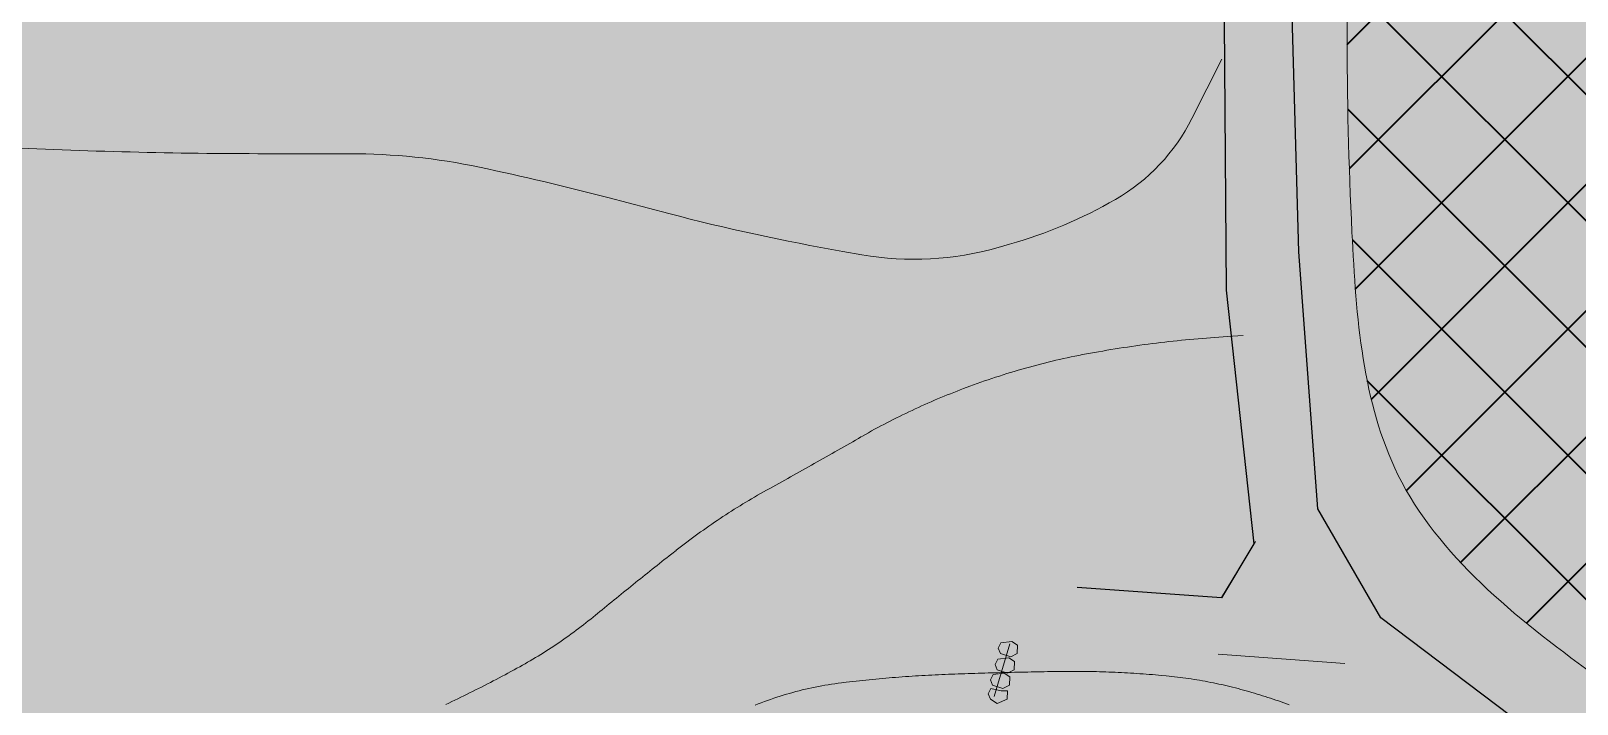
# Model space of a CAD drawing. Header units: metres. Extents: x 68582 to 69192, y 19191 to 19633.
# Drawn here: x 68743.5 to 68796.3, y 19479.4 to 19502.4 of the extents above; entities that cross this region are included whole.
import ezdxf

# ---------------------------------------------------------------- set-up
doc = ezdxf.new("R2010")
doc.units = ezdxf.units.M
doc.linetypes.add('Dash Style-2', pattern=[3.527692, 2.469229, -1.058463])
doc.layers.get('0').update_dxf_attribs({"lineweight": 15})
doc.layers.add('None', color=7, linetype='Continuous', lineweight=5)

msp = doc.modelspace()

# ---------------------------------------------------------------- hatches: boundary and pattern name
at = {"true_color": 0xd1f0d1, "transparency": 33554687}
msp.add_hatch(color=254, dxfattribs=at).paths.add_polyline_path([(68588.122, 19191.443), (69192.296, 19191.443), (69192.296, 19628.232), (68588.122, 19628.232)], flags=0)
at = {"lineweight": 35, "true_color": 0x0988ff, "transparency": 33554687}
h = msp.add_hatch(dxfattribs=at)
h.set_pattern_fill('CMU HF', color=150, scale=50, style=0, pattern_type=2)
h.set_pattern_definition([(45, (0, 0), (-2.15526147, 2.15526147), []), (135, (0, 0), (2.15526147, 2.15526147), [])])
h.paths.add_polyline_path([(68897.132, 19504.223), (68897.025, 19504.129), (68896.917, 19504.038), (68896.807, 19503.948), (68896.696, 19503.861), (68896.584, 19503.777), (68896.47, 19503.694), (68896.354, 19503.614), (68896.237, 19503.537), (68896.119, 19503.461), (68895.999, 19503.388), (68895.878, 19503.317), (68895.756, 19503.248), (68895.632, 19503.182), (68895.507, 19503.117), (68895.254, 19502.994), (68894.995, 19502.879), (68894.731, 19502.773), (68894.462, 19502.674), (68894.189, 19502.582), (68893.911, 19502.498), (68893.628, 19502.42), (68893.342, 19502.35), (68893.051, 19502.286), (68892.756, 19502.229), (68892.457, 19502.177), (68892.154, 19502.132), (68891.848, 19502.093), (68891.538, 19502.059), (68891.224, 19502.03), (68890.588, 19501.988), (68889.939, 19501.964), (68889.278, 19501.958), (68888.608, 19501.966), (68887.928, 19501.989), (68886.545, 19502.066), (68879.418, 19502.67), (68878.006, 19502.737), (68877.308, 19502.752), (68876.617, 19502.753), (68875.951, 19502.739), (68875.292, 19502.712), (68873.993, 19502.628), (68870.23, 19502.289), (68869.01, 19502.207), (68868.405, 19502.181), (68867.803, 19502.169), (68867.203, 19502.172), (68866.605, 19502.193), (68866.178, 19502.22), (68865.752, 19502.257), (68865.326, 19502.302), (68864.901, 19502.356), (68864.051, 19502.486), (68863.2, 19502.642), (68861.491, 19503.009), (68857.116, 19504.018), (68856.213, 19504.194), (68855.297, 19504.35), (68854.368, 19504.48), (68853.898, 19504.534), (68853.423, 19504.58), (68852.945, 19504.616), (68852.462, 19504.644), (68851.814, 19504.664), (68851.161, 19504.666), (68850.502, 19504.65), (68849.839, 19504.615), (68849.175, 19504.562), (68848.51, 19504.489), (68847.846, 19504.398), (68847.185, 19504.287), (68846.527, 19504.157), (68845.874, 19504.007), (68845.228, 19503.838), (68844.591, 19503.649), (68843.963, 19503.439), (68843.653, 19503.327), (68843.346, 19503.209), (68843.042, 19503.087), (68842.741, 19502.959), (68842.444, 19502.826), (68842.151, 19502.688), (68841.861, 19502.545), (68841.576, 19502.396), (68841.295, 19502.243), (68841.018, 19502.084), (68840.746, 19501.919), (68840.478, 19501.75), (68840.216, 19501.575), (68839.958, 19501.394), (68839.706, 19501.209), (68839.46, 19501.018), (68839.219, 19500.821), (68838.984, 19500.619), (68838.755, 19500.412), (68838.533, 19500.199), (68838.316, 19499.98), (68838.107, 19499.756), (68837.904, 19499.527), (68837.708, 19499.292), (68837.519, 19499.051), (68837.338, 19498.804), (68837.164, 19498.552), (68836.998, 19498.295), (68836.839, 19498.031), (68836.689, 19497.762), (68836.547, 19497.488), (68836.413, 19497.207), (68836.288, 19496.921), (68836.172, 19496.629), (68836.065, 19496.331), (68835.966, 19496.027), (68835.878, 19495.717), (68835.798, 19495.402), (68835.738, 19495.127), (68835.685, 19494.848), (68835.638, 19494.565), (68835.597, 19494.278), (68835.563, 19493.989), (68835.534, 19493.695), (68835.51, 19493.399), (68835.492, 19493.101), (68835.47, 19492.496), (68835.466, 19491.883), (68835.476, 19491.264), (68835.5, 19490.641), (68835.578, 19489.388), (68835.895, 19485.716), (68835.97, 19484.571), (68835.992, 19484.021), (68836, 19483.488), (68835.993, 19482.976), (68835.983, 19482.727), (68835.968, 19482.484), (68835.948, 19482.247), (68835.923, 19482.016), (68835.893, 19481.792), (68835.856, 19481.574), (68835.814, 19481.362), (68835.79, 19481.259), (68835.765, 19481.158), (68835.738, 19481.058), (68835.709, 19480.961), (68835.679, 19480.865), (68835.647, 19480.771), (68835.613, 19480.679), (68835.577, 19480.589), (68835.54, 19480.501), (68835.5, 19480.415), (68835.459, 19480.331), (68835.415, 19480.249), (68835.37, 19480.169), (68835.323, 19480.091), (68835.273, 19480.015), (68835.221, 19479.942), (68835.168, 19479.87), (68835.14, 19479.836), (68835.112, 19479.801), (68835.083, 19479.768), (68835.053, 19479.735), (68835.024, 19479.702), (68834.993, 19479.67), (68834.962, 19479.639), (68834.93, 19479.608), (68834.898, 19479.578), (68834.865, 19479.548), (68834.832, 19479.519), (68834.798, 19479.491), (68834.763, 19479.463), (68834.728, 19479.436), (68834.693, 19479.409), (68834.656, 19479.383), (68834.619, 19479.358), (68834.582, 19479.333), (68834.543, 19479.309), (68834.504, 19479.286), (68834.465, 19479.263), (68834.425, 19479.24), (68834.384, 19479.219), (68834.343, 19479.198), (68834.301, 19479.178), (68834.258, 19479.158), (68834.186, 19479.127), (68834.113, 19479.098), (68834.037, 19479.07), (68833.96, 19479.044), (68833.882, 19479.02), (68833.802, 19478.998), (68833.72, 19478.976), (68833.637, 19478.957), (68833.552, 19478.939), (68833.465, 19478.922), (68833.378, 19478.907), (68833.289, 19478.893), (68833.106, 19478.87), (68832.918, 19478.851), (68832.726, 19478.838), (68832.528, 19478.829), (68832.327, 19478.824), (68832.121, 19478.824), (68831.697, 19478.833), (68831.26, 19478.856), (68830.354, 19478.93), (68827.536, 19479.228), (68826.642, 19479.295), (68825.767, 19479.335), (68824.911, 19479.351), (68824.07, 19479.343), (68823.244, 19479.314), (68822.43, 19479.264), (68821.626, 19479.195), (68820.83, 19479.109), (68820.04, 19479.007), (68819.254, 19478.891), (68817.686, 19478.62), (68811.518, 19477.333), (68809.999, 19477.06), (68809.238, 19476.946), (68808.479, 19476.852), (68807.722, 19476.781), (68807.345, 19476.754), (68806.969, 19476.735), (68806.595, 19476.723), (68806.222, 19476.719), (68805.85, 19476.723), (68805.481, 19476.736), (68805.113, 19476.758), (68804.748, 19476.789), (68804.385, 19476.83), (68804.025, 19476.882), (68803.667, 19476.943), (68803.312, 19477.017), (68802.96, 19477.101), (68802.611, 19477.198), (68802.418, 19477.257), (68802.226, 19477.319), (68802.035, 19477.386), (68801.846, 19477.456), (68801.468, 19477.605), (68801.095, 19477.768), (68800.725, 19477.943), (68800.357, 19478.129), (68799.993, 19478.325), (68799.631, 19478.53), (68799.271, 19478.745), (68798.913, 19478.967), (68798.204, 19479.432), (68796.8, 19480.418), (68795.804, 19481.151), (68794.828, 19481.907), (68794.351, 19482.294), (68793.883, 19482.69), (68793.428, 19483.093), (68792.986, 19483.506), (68792.559, 19483.928), (68792.15, 19484.36), (68791.952, 19484.581), (68791.759, 19484.804), (68791.571, 19485.03), (68791.388, 19485.259), (68791.211, 19485.491), (68791.04, 19485.726), (68790.875, 19485.965), (68790.717, 19486.207), (68790.564, 19486.452), (68790.419, 19486.701), (68790.28, 19486.954), (68790.148, 19487.21), (68790.038, 19487.44), (68789.933, 19487.673), (68789.834, 19487.908), (68789.739, 19488.147), (68789.65, 19488.388), (68789.566, 19488.631), (68789.487, 19488.877), (68789.412, 19489.125), (68789.342, 19489.375), (68789.276, 19489.627), (68789.157, 19490.137), (68789.052, 19490.654), (68788.962, 19491.177), (68788.884, 19491.705), (68788.817, 19492.238), (68788.712, 19493.314), (68788.578, 19495.483), (68788.451, 19498.952), (68788.408, 19502.369), (68788.45, 19505.737), (68788.959, 19516.186), (68788.981, 19518.011), (68788.968, 19518.938), (68788.937, 19519.875), (68788.884, 19520.824), (68788.808, 19521.787), (68788.707, 19522.764), (68788.578, 19523.758), (68788.276, 19525.603), (68787.621, 19529.324), (68787.491, 19530.234), (68787.391, 19531.127), (68787.355, 19531.566), (68787.329, 19531.999), (68787.313, 19532.426), (68787.31, 19532.845), (68787.321, 19533.257), (68787.331, 19533.46), (68787.345, 19533.661), (68787.363, 19533.86), (68787.384, 19534.057), (68787.41, 19534.251), (68787.44, 19534.443), (68787.474, 19534.632), (68787.512, 19534.819), (68787.555, 19535.003), (68787.603, 19535.185), (68787.655, 19535.363), (68787.712, 19535.539), (68787.774, 19535.713), (68787.841, 19535.883), (68787.914, 19536.05), (68787.992, 19536.214), (68788.033, 19536.295), (68788.075, 19536.375), (68788.119, 19536.455), (68788.164, 19536.533), (68788.21, 19536.611), (68788.258, 19536.688), (68788.308, 19536.764), (68788.359, 19536.839), (68788.411, 19536.913), (68788.465, 19536.986), (68788.521, 19537.059), (68788.578, 19537.131), (68788.644, 19537.211), (68788.712, 19537.29), (68788.783, 19537.368), (68788.855, 19537.444), (68788.929, 19537.52), (68789.005, 19537.595), (68789.082, 19537.668), (68789.162, 19537.741), (68789.325, 19537.883), (68789.496, 19538.02), (68789.673, 19538.154), (68789.855, 19538.285), (68790.044, 19538.411), (68790.238, 19538.534), (68790.437, 19538.654), (68790.641, 19538.77), (68790.849, 19538.883), (68791.062, 19538.992), (68791.28, 19539.099), (68791.5, 19539.203), (68791.953, 19539.402), (68792.417, 19539.592), (68792.891, 19539.771), (68793.372, 19539.943), (68794.349, 19540.264), (68796.84, 19540.993), (68798.321, 19541.389), (68801.217, 19542.082), (68804.057, 19542.662), (68806.882, 19543.152), (68809.504, 19543.54), (68812.147, 19543.873), (68814.808, 19544.154), (68817.487, 19544.385), (68822.892, 19544.71), (68828.353, 19544.871), (68833.861, 19544.891), (68839.406, 19544.794), (68850.572, 19544.342), (68857.576, 19543.906), (68861.049, 19543.59), (68864.486, 19543.173), (68866.187, 19542.917), (68867.873, 19542.626), (68869.543, 19542.295), (68871.196, 19541.922), (68872.83, 19541.502), (68874.442, 19541.033), (68875.24, 19540.778), (68876.032, 19540.51), (68876.818, 19540.228), (68877.597, 19539.931), (68878.487, 19539.571), (68879.369, 19539.192), (68880.244, 19538.794), (68881.113, 19538.379), (68882.837, 19537.499), (68884.547, 19536.557), (68886.25, 19535.56), (68887.954, 19534.514), (68891.39, 19532.3), (68892.853, 19531.326), (68894.3, 19530.32), (68895.008, 19529.802), (68895.7, 19529.272), (68896.373, 19528.729), (68897.022, 19528.173), (68897.337, 19527.888), (68897.644, 19527.6), (68897.944, 19527.308), (68898.235, 19527.011), (68898.518, 19526.71), (68898.791, 19526.405), (68899.055, 19526.094), (68899.309, 19525.779), (68899.552, 19525.458), (68899.783, 19525.132), (68900.004, 19524.801), (68900.212, 19524.464), (68900.311, 19524.293), (68900.407, 19524.121), (68900.5, 19523.948), (68900.589, 19523.773), (68900.675, 19523.596), (68900.758, 19523.418), (68900.837, 19523.239), (68900.913, 19523.058), (68901.015, 19522.795), (68901.11, 19522.529), (68901.197, 19522.259), (68901.278, 19521.987), (68901.351, 19521.712), (68901.418, 19521.434), (68901.478, 19521.154), (68901.532, 19520.871), (68901.58, 19520.585), (68901.621, 19520.297), (68901.656, 19520.006), (68901.686, 19519.714), (68901.709, 19519.419), (68901.727, 19519.122), (68901.74, 19518.823), (68901.747, 19518.522), (68901.746, 19517.916), (68901.726, 19517.303), (68901.688, 19516.684), (68901.632, 19516.061), (68901.561, 19515.434), (68901.475, 19514.803), (68901.375, 19514.17), (68901.263, 19513.536), (68901.13, 19512.856), (68900.984, 19512.178), (68900.823, 19511.504), (68900.648, 19510.836), (68900.457, 19510.177), (68900.25, 19509.529), (68900.026, 19508.895), (68899.907, 19508.584), (68899.784, 19508.277), (68899.656, 19507.975), (68899.524, 19507.678), (68899.387, 19507.387), (68899.245, 19507.101), (68899.098, 19506.821), (68898.946, 19506.547), (68898.789, 19506.28), (68898.627, 19506.02), (68898.459, 19505.767), (68898.286, 19505.521), (68898.108, 19505.284), (68897.924, 19505.054), (68897.735, 19504.833), (68897.638, 19504.726), (68897.54, 19504.621), (68897.44, 19504.518), (68897.339, 19504.417), (68897.236, 19504.319)], flags=0)
at = {"layer": 'None', "linetype": 'Continuous', "lineweight": 0, "true_color": 0xffffff, "transparency": 33554687}
for points in [[(68812.989, 19460.265), (68813.299, 19459.225), (68812.729, 19458.895), (68810.479, 19458.895), (68799.339, 19458.355), (68788.279, 19454.615), (68787.552, 19454.195), (68794.84, 19454.195), (68799.809, 19455.875), (68810.539, 19456.395), (68821.739, 19456.395), (68863.139, 19457.315), (68877.559, 19457.315), (68879.359, 19456.885), (68880.829, 19454.195), (68883.821, 19454.195), (68884.139, 19455.235), (68885.499, 19456.595), (68887.959, 19457.015), (68890.489, 19456.235), (68892.239, 19455.275), (68893.714, 19454.195), (68897.942, 19454.195), (68890.219, 19459.855), (68888.939, 19461.125), (68888.019, 19464.345), (68907.479, 19515.375), (68908.919, 19517.045), (68911.219, 19517.715), (68917.199, 19515.444), (68917.199, 19518.124), (68911.329, 19520.355), (68909.929, 19521.915), (68910.509, 19524.525), (68912.022, 19527.746), (68909.809, 19527.746), (68908.129, 19524.155), (68906.969, 19523.625), (68906.059, 19523.675), (68905.259, 19524.115), (68892.439, 19536.425), (68884.959, 19542.595), (68882.939, 19543.875), (68877.639, 19547.295), (68869.573, 19551.695), (68865.214, 19551.695), (68866.599, 19551.035), (68876.639, 19545.555), (68881.889, 19542.175), (68883.789, 19540.975), (68891.069, 19534.965), (68904.049, 19522.495), (68905.509, 19519.995), (68905.649, 19519.025), (68905.299, 19516.665), (68885.389, 19464.455), (68885.429, 19464.295), (68884.669, 19462.755), (68882.929, 19460.815), (68881.459, 19459.965), (68877.849, 19459.815), (68863.129, 19459.815), (68822.489, 19458.915), (68820.849, 19459.065), (68816.389, 19460.705), (68809.119, 19466.215), (68799.949, 19474.475), (68789.559, 19482.325), (68787.409, 19486.045), (68786.759, 19494.825), (68786.239, 19513.405), (68786.022, 19533.265), (68783.992, 19533.265), (68784.139, 19513.385), (68784.279, 19493.515), (68785.229, 19484.855), (68784.129, 19483.005), (68779.199, 19483.365), (68779.199, 19481.358), (68788.269, 19480.695), (68788.889, 19480.325), (68798.669, 19472.935), (68807.779, 19464.725), (68812.339, 19461.255)], [(68733.516, 19471.897), (68734.82, 19477.862), (68739.472, 19489.537), (68746.656, 19501.735), (68758.599, 19513.687), (68764.479, 19520.206), (68766.645, 19526.015), (68766.57, 19546.57), (68768.63, 19545.33), (68768.64, 19525.64), (68766.22, 19519.15), (68760.05, 19512.31), (68748.18, 19500.43), (68740.785, 19487.605), (68736.74, 19477.28), (68735.47, 19471.47)], [(68786.02, 19537.734), (68786.339, 19493.706), (68787.278, 19485.148), (68785.29, 19484.93), (68784.34, 19493.59), (68784.02, 19537.72)], [(68784.124, 19483.02), (68785.29, 19484.93), (68787.278, 19485.148), (68789.526, 19482.373), (68788.33, 19480.77), (68784.011, 19481.086)], [(68737.202, 19468.771), (68739.04, 19467.99), (68743.037, 19467.791), (68751.926, 19471.699), (68763.034, 19480.002), (68768.661, 19482.659), (68774.387, 19483.589), (68784.124, 19483.02), (68784.007, 19481.023), (68774.49, 19481.58), (68769.26, 19480.73), (68764.07, 19478.28), (68752.94, 19469.96), (68743.41, 19465.77), (68738.585, 19466.01), (68736.42, 19466.93)], [(68789.526, 19482.373), (68800, 19474.558), (68809.117, 19466.341), (68813.999, 19462.626), (68816.45, 19460.78), (68816.823, 19456.551), (68799.789, 19456.45), (68789.168, 19452.859), (68780.593, 19447.91), (68776.802, 19437.67), (68774.81, 19437.85), (68761.219, 19439.284), (68753.886, 19441.23), (68746.291, 19445.06), (68740.119, 19450.495), (68736.3, 19457.818), (68734.463, 19466.517), (68736.42, 19466.93), (68738.2, 19458.5), (68741.72, 19451.75), (68747.42, 19446.73), (68754.6, 19443.11), (68761.57, 19441.26), (68775.21, 19440), (68779, 19449.3), (68788.34, 19454.69), (68799.4, 19458.43), (68813.565, 19458.937), (68812.4, 19461.33), (68807.84, 19464.8), (68798.73, 19473.01), (68788.33, 19480.77)]]:
    msp.add_hatch(color=7, dxfattribs=at).paths.add_polyline_path(points, flags=0)
at = {"layer": 'None', "linetype": 'Continuous', "lineweight": 0, "true_color": 0xdddddd, "transparency": 33554687}
for points in [[(68776.595, 19481.475), (68776.503, 19481.294), (68776.578, 19481.107), (68776.933, 19480.999), (68777.152, 19481.114), (68777.162, 19481.398), (68776.968, 19481.522)], [(68776.488, 19480.915), (68776.396, 19480.734), (68776.471, 19480.547), (68776.825, 19480.439), (68777.045, 19480.554), (68777.055, 19480.838), (68776.861, 19480.962)], [(68776.328, 19480.395), (68776.236, 19480.214), (68776.311, 19480.027), (68776.665, 19479.919), (68776.885, 19480.034), (68776.895, 19480.318), (68776.701, 19480.442)], [(68776.255, 19479.915), (68776.163, 19479.734), (68776.238, 19479.547), (68776.465, 19479.404), (68776.812, 19479.554), (68776.822, 19479.838), (68776.605, 19479.838)]]:
    msp.add_hatch(color=254, dxfattribs=at).paths.add_polyline_path(points, flags=0)

# ---------------------------------------------------------------- linework, layer by layer
msp.add_open_spline([(68897.132, 19504.223), (68892.613, 19500.152), (68879.72, 19504.13), (68865.13, 19501.044), (68851.777, 19507.036), (68830.359, 19499.832), (68839.368, 19477.192), (68824.706, 19480.04), (68815.276, 19478.221), (68803.933, 19475.541), (68795.966, 19480.875), (68789.191, 19486.325), (68788.357, 19497.336), (68788.344, 19509.563), (68789.82, 19522.6), (68785.113, 19537.191), (68797.028, 19541.262), (68816.796, 19545.448), (68844.935, 19544.948), (68874.722, 19542.784), (68890.468, 19533.058), (68902.251, 19524.931), (68901.731, 19513.347), (68899.37, 19506.24), (68897.132, 19504.223)], degree=3, knots=[0, 0, 0, 0, 20.567122, 30.594973, 44.948804, 64.003788, 80.32022, 87.042059, 100.125754, 112.053255, 118.69734, 128.203455, 136.624401, 150.196008, 164.899233, 178.272165, 185.845534, 197.684963, 241.390754, 268.774278, 284.537843, 297.807553, 307.336074, 317.523248, 317.523248, 317.523248, 317.523248])
at = {"layer": 'None', "color": 7, "linetype": 'Continuous', "lineweight": 5, "transparency": 33554687}
for p, q in [((68784.139, 19501.396), (68783.116, 19499.368)), ((68754.352, 19498.17), (68751.521, 19498.17)), ((68765.255, 19496.128), (68763.175, 19496.673)), ((68776.886, 19495.077), (68776.496, 19494.966)), ((68771.848, 19494.722), (68771.2, 19494.835)), ((68784.124, 19483.02), (68785.29, 19484.93)), ((68788.33, 19480.77), (68784.011, 19481.086))]:
    msp.add_line(p, q, dxfattribs=at)
at = {"layer": 'None', "color": 7, "linetype": 'Dash Style-2', "lineweight": 5, "transparency": 33554687}
msp.add_line((68776.9, 19481.439), (68776.36, 19479.64), dxfattribs=at)
at = {"layer": 'None', "color": 7, "linetype": 'Continuous', "lineweight": 25, "true_color": 0xffffff, "transparency": 33554687}
for points in [[(68783.992, 19533.265), (68784.139, 19513.385), (68784.279, 19493.515), (68785.229, 19484.855), (68784.129, 19483.005), (68779.199, 19483.365)], [(68884.669, 19462.755), (68882.929, 19460.815), (68881.459, 19459.965), (68877.849, 19459.815), (68863.129, 19459.815), (68822.489, 19458.915), (68820.849, 19459.065), (68816.389, 19460.705), (68809.119, 19466.215), (68799.949, 19474.475), (68789.559, 19482.325), (68787.409, 19486.045), (68786.759, 19494.825), (68786.239, 19513.405), (68786.022, 19533.265)]]:
    msp.add_lwpolyline(points, dxfattribs=at)
at = {"layer": 'None', "color": 7, "linetype": 'Continuous', "lineweight": 5, "transparency": 33554687}
for points in [[(68784.86, 19491.96), (68784.322, 19491.927), (68784.179, 19491.919), (68784.036, 19491.909), (68783.894, 19491.899), (68783.752, 19491.889), (68783.61, 19491.878), (68783.467, 19491.866), (68783.325, 19491.854), (68783.183, 19491.842), (68783.041, 19491.829), (68782.899, 19491.815), (68782.757, 19491.801), (68782.615, 19491.787), (68782.473, 19491.771), (68782.331, 19491.756), (68782.189, 19491.74), (68782.047, 19491.723), (68781.906, 19491.706), (68781.764, 19491.688), (68781.623, 19491.67), (68781.481, 19491.651), (68781.34, 19491.632), (68781.198, 19491.612), (68781.057, 19491.591), (68780.915, 19491.571), (68780.775, 19491.549), (68780.634, 19491.527), (68780.493, 19491.505), (68780.352, 19491.482), (68780.211, 19491.458), (68780.07, 19491.434), (68779.929, 19491.41), (68779.79, 19491.385), (68779.647, 19491.359), (68779.515, 19491.335), (68779.384, 19491.31), (68779.253, 19491.285), (68779.122, 19491.259), (68778.991, 19491.232), (68778.861, 19491.204), (68778.73, 19491.176), (68778.6, 19491.146), (68778.47, 19491.117), (68778.34, 19491.086), (68778.21, 19491.055), (68778.081, 19491.022), (68777.951, 19490.99), (68777.822, 19490.956), (68777.693, 19490.922), (68777.565, 19490.887), (68777.436, 19490.851), (68777.307, 19490.815), (68777.179, 19490.778), (68777.051, 19490.74), (68776.924, 19490.701), (68776.796, 19490.662), (68776.669, 19490.622), (68776.541, 19490.581), (68776.415, 19490.54), (68776.288, 19490.497), (68776.162, 19490.455), (68776.036, 19490.411), (68775.91, 19490.367), (68775.784, 19490.322), (68775.659, 19490.276), (68775.535, 19490.23), (68775.321, 19490.15), (68775.208, 19490.108), (68775.097, 19490.065), (68774.986, 19490.022), (68774.875, 19489.978), (68774.764, 19489.934), (68774.653, 19489.889), (68774.543, 19489.843), (68774.433, 19489.797), (68774.323, 19489.751), (68774.214, 19489.704), (68774.105, 19489.656), (68773.995, 19489.608), (68773.887, 19489.559), (68773.778, 19489.51), (68773.67, 19489.46), (68773.561, 19489.409), (68773.454, 19489.358), (68773.346, 19489.307), (68773.239, 19489.255), (68773.131, 19489.202), (68773.025, 19489.149), (68772.918, 19489.095), (68772.812, 19489.041), (68772.706, 19488.986), (68772.6, 19488.931), (68772.495, 19488.875), (68772.39, 19488.819), (68772.285, 19488.762), (68772.18, 19488.705), (68772.076, 19488.647), (68771.972, 19488.588), (68771.87, 19488.53), (68771.818, 19488.5), (68771.736, 19488.45), (68771.636, 19488.392), (68771.535, 19488.335), (68771.435, 19488.277), (68771.334, 19488.22), (68771.233, 19488.163), (68771.133, 19488.105), (68771.032, 19488.048), (68770.931, 19487.991), (68770.83, 19487.934), (68770.73, 19487.877), (68770.629, 19487.82), (68770.528, 19487.763), (68770.427, 19487.706), (68770.326, 19487.649), (68770.226, 19487.592), (68770.125, 19487.535), (68770.024, 19487.478), (68769.923, 19487.421), (68769.822, 19487.365), (68769.721, 19487.308), (68769.62, 19487.251), (68769.519, 19487.195), (68769.418, 19487.138), (68769.317, 19487.081), (68769.216, 19487.025), (68769.115, 19486.968), (68769.013, 19486.912), (68768.912, 19486.856), (68768.811, 19486.799), (68768.71, 19486.743), (68768.59, 19486.68), (68768.488, 19486.623), (68768.387, 19486.566), (68768.287, 19486.509), (68768.187, 19486.451), (68768.087, 19486.392), (68767.987, 19486.333), (68767.888, 19486.274), (68767.789, 19486.214), (68767.691, 19486.154), (68767.592, 19486.093), (68767.495, 19486.031), (68767.397, 19485.97), (68767.299, 19485.907), (68767.202, 19485.844), (68767.106, 19485.781), (68767.009, 19485.717), (68766.913, 19485.653), (68766.817, 19485.588), (68766.722, 19485.523), (68766.627, 19485.457), (68766.532, 19485.391), (68766.438, 19485.324), (68766.344, 19485.257), (68766.25, 19485.19), (68766.156, 19485.121), (68766.063, 19485.053), (68765.971, 19484.984), (68765.878, 19484.914), (68765.786, 19484.844), (68765.695, 19484.774), (68765.603, 19484.703), (68765.514, 19484.633), (68765.51, 19484.63), (68765.367, 19484.517), (68765.272, 19484.445), (68765.188, 19484.378), (68765.106, 19484.314), (68765.024, 19484.249), (68764.943, 19484.184), (68764.861, 19484.119), (68764.779, 19484.054), (68764.696, 19483.987), (68764.614, 19483.922), (68764.532, 19483.857), (68764.451, 19483.792), (68764.369, 19483.727), (68764.288, 19483.662), (68764.206, 19483.596), (68764.123, 19483.529), (68764.042, 19483.464), (68763.96, 19483.398), (68763.879, 19483.333), (68763.798, 19483.267), (68763.717, 19483.201), (68763.633, 19483.134), (68763.552, 19483.068), (68763.471, 19483.003), (68763.39, 19482.937), (68763.309, 19482.871), (68763.228, 19482.805), (68763.146, 19482.737), (68763.065, 19482.671), (68762.984, 19482.605), (68762.903, 19482.539), (68762.823, 19482.472), (68762.755, 19482.415), (68762.676, 19482.35), (68762.594, 19482.284), (68762.512, 19482.219), (68762.43, 19482.154), (68762.348, 19482.09), (68762.265, 19482.027), (68762.182, 19481.963), (68762.098, 19481.901), (68762.014, 19481.839), (68761.93, 19481.777), (68761.845, 19481.716), (68761.76, 19481.655), (68761.675, 19481.595), (68761.589, 19481.536), (68761.503, 19481.477), (68761.416, 19481.418), (68761.329, 19481.36), (68761.242, 19481.303), (68761.154, 19481.246), (68761.066, 19481.189), (68760.978, 19481.133), (68760.889, 19481.078), (68760.8, 19481.023), (68760.711, 19480.969), (68760.622, 19480.915), (68760.532, 19480.862), (68760.441, 19480.809), (68760.351, 19480.757), (68760.26, 19480.706), (68760.169, 19480.655), (68760.077, 19480.605), (68759.984, 19480.554), (68759.865, 19480.49), (68759.769, 19480.438), (68759.668, 19480.384), (68759.568, 19480.331), (68759.468, 19480.278), (68759.368, 19480.226), (68759.268, 19480.173), (68759.168, 19480.121), (68759.066, 19480.069), (68758.966, 19480.018), (68758.865, 19479.966), (68758.764, 19479.915), (68758.663, 19479.865), (68758.561, 19479.814), (68758.46, 19479.763), (68758.359, 19479.713), (68758.257, 19479.664), (68758.155, 19479.614), (68758.053, 19479.565), (68757.951, 19479.516), (68757.849, 19479.467), (68757.747, 19479.419), (68757.644, 19479.37)], [(68768.206, 19479.346), (68768.311, 19479.388), (68768.416, 19479.429), (68768.522, 19479.469), (68768.628, 19479.508), (68768.734, 19479.545), (68768.841, 19479.582), (68768.948, 19479.618), (68769.055, 19479.653), (68769.163, 19479.686), (68769.271, 19479.719), (68769.379, 19479.75), (68769.488, 19479.781), (68769.597, 19479.81), (68769.706, 19479.838), (68769.816, 19479.865), (68769.925, 19479.892), (68770.035, 19479.917), (68770.146, 19479.94), (68770.256, 19479.963), (68770.367, 19479.985), (68770.478, 19480.005), (68770.589, 19480.025), (68770.701, 19480.043), (68770.812, 19480.061), (68770.924, 19480.077), (68771.036, 19480.092), (68771.148, 19480.106), (68771.225, 19480.115), (68771.317, 19480.126), (68771.427, 19480.139), (68771.54, 19480.152), (68771.651, 19480.165), (68771.764, 19480.177), (68771.876, 19480.189), (68771.988, 19480.201), (68772.101, 19480.212), (68772.213, 19480.223), (68772.325, 19480.234), (68772.438, 19480.245), (68772.55, 19480.255), (68772.662, 19480.265), (68772.775, 19480.275), (68772.887, 19480.285), (68773, 19480.294), (68773.112, 19480.303), (68773.225, 19480.311), (68773.337, 19480.319), (68773.45, 19480.327), (68773.562, 19480.335), (68773.675, 19480.343), (68773.787, 19480.35), (68773.9, 19480.357), (68774.013, 19480.363), (68774.125, 19480.369), (68774.238, 19480.375), (68774.351, 19480.381), (68774.464, 19480.386), (68774.576, 19480.391), (68774.689, 19480.396), (68774.802, 19480.401), (68774.915, 19480.405), (68775.026, 19480.409), (68775.139, 19480.413), (68775.252, 19480.417), (68775.366, 19480.421), (68775.476, 19480.424), (68775.59, 19480.428), (68775.703, 19480.431), (68775.816, 19480.435), (68775.93, 19480.438), (68776.043, 19480.442), (68776.154, 19480.445), (68776.267, 19480.448), (68776.38, 19480.451), (68776.493, 19480.454), (68776.607, 19480.457), (68776.718, 19480.46), (68776.831, 19480.463), (68776.944, 19480.465), (68777.057, 19480.468), (68777.171, 19480.47), (68777.284, 19480.473), (68777.395, 19480.475), (68777.508, 19480.477), (68777.622, 19480.48), (68777.735, 19480.482), (68777.848, 19480.484), (68777.959, 19480.486), (68778.072, 19480.488), (68778.186, 19480.49), (68778.299, 19480.491), (68778.412, 19480.493), (68778.526, 19480.495), (68778.555, 19480.495), (68778.693, 19480.497), (68778.798, 19480.498), (68778.904, 19480.499), (68779.01, 19480.5), (68779.117, 19480.5), (68779.222, 19480.5), (68779.328, 19480.499), (68779.434, 19480.498), (68779.541, 19480.497), (68779.646, 19480.495), (68779.752, 19480.493), (68779.858, 19480.491), (68779.965, 19480.488), (68780.07, 19480.485), (68780.176, 19480.482), (68780.282, 19480.478), (68780.388, 19480.474), (68780.494, 19480.47), (68780.6, 19480.465), (68780.706, 19480.46), (68780.812, 19480.454), (68780.918, 19480.448), (68781.023, 19480.442), (68781.129, 19480.435), (68781.235, 19480.428), (68781.341, 19480.421), (68781.446, 19480.413), (68781.552, 19480.405), (68781.658, 19480.397), (68781.764, 19480.388), (68781.869, 19480.379), (68781.975, 19480.37), (68782.08, 19480.36), (68782.236, 19480.345), (68782.332, 19480.336), (68782.427, 19480.326), (68782.523, 19480.315), (68782.618, 19480.304), (68782.713, 19480.292), (68782.809, 19480.28), (68782.904, 19480.267), (68782.999, 19480.254), (68783.094, 19480.24), (68783.189, 19480.225), (68783.283, 19480.21), (68783.378, 19480.194), (68783.473, 19480.178), (68783.567, 19480.161), (68783.661, 19480.143), (68783.756, 19480.125), (68783.85, 19480.106), (68783.944, 19480.087), (68784.038, 19480.067), (68784.132, 19480.046), (68784.225, 19480.025), (68784.319, 19480.003), (68784.412, 19479.981), (68784.505, 19479.958), (68784.598, 19479.935), (68784.691, 19479.911), (68784.784, 19479.886), (68784.877, 19479.861), (68784.969, 19479.835), (68785.062, 19479.809), (68785.154, 19479.782), (68785.245, 19479.755), (68785.338, 19479.727), (68785.43, 19479.699), (68785.522, 19479.67), (68785.613, 19479.641), (68785.705, 19479.611), (68785.796, 19479.581), (68785.888, 19479.551), (68785.979, 19479.52), (68786.07, 19479.49), (68786.161, 19479.458), (68786.251, 19479.426), (68786.342, 19479.394), (68786.433, 19479.362)]]:
    msp.add_lwpolyline(points, dxfattribs=at)
for points in [[(68776.595, 19481.475), (68776.503, 19481.294), (68776.578, 19481.107), (68776.933, 19480.999), (68777.152, 19481.114), (68777.162, 19481.398), (68776.968, 19481.522)], [(68776.488, 19480.915), (68776.396, 19480.734), (68776.471, 19480.547), (68776.825, 19480.439), (68777.045, 19480.554), (68777.055, 19480.838), (68776.861, 19480.962)], [(68776.328, 19480.395), (68776.236, 19480.214), (68776.311, 19480.027), (68776.665, 19479.919), (68776.885, 19480.034), (68776.895, 19480.318), (68776.701, 19480.442)], [(68776.255, 19479.915), (68776.163, 19479.734), (68776.238, 19479.547), (68776.465, 19479.404), (68776.812, 19479.554), (68776.822, 19479.838), (68776.605, 19479.838)]]:
    msp.add_lwpolyline(points, close=True, dxfattribs=at)
at = {"layer": 'None', "color": 7, "linetype": 'Continuous', "lineweight": 5, "transparency": 33554687, "extrusion": (0, 0, -1)}
for centre, radius, start, end in [((-68777.185, 19502.363), 6.643, 206.7916, 240.0001), ((-68751.521, 19686.542), 188.372, 270, 272.82455), ((-68772.514, 19510.454), 15.986, 240.0001, 254.128), ((-68783.545, 19565.897), 72.126, 279.85489, 284.68969), ((-68773.637, 19505.019), 10.452, 254.128, 279.8549)]:
    msp.add_arc(centre, radius, start, end, dxfattribs=at)
at = {"layer": 'None', "color": 7, "linetype": 'Continuous', "lineweight": 5, "transparency": 33554687}
for centre, radius, start, end in [((68754.352, 19476.586), 21.584, 78.1066, 90), ((68739.815, 19407.567), 92.117, 75.31031, 78.10655)]:
    msp.add_arc(centre, radius, start, end, dxfattribs=at)

doc.saveas('drawing.dxf')
